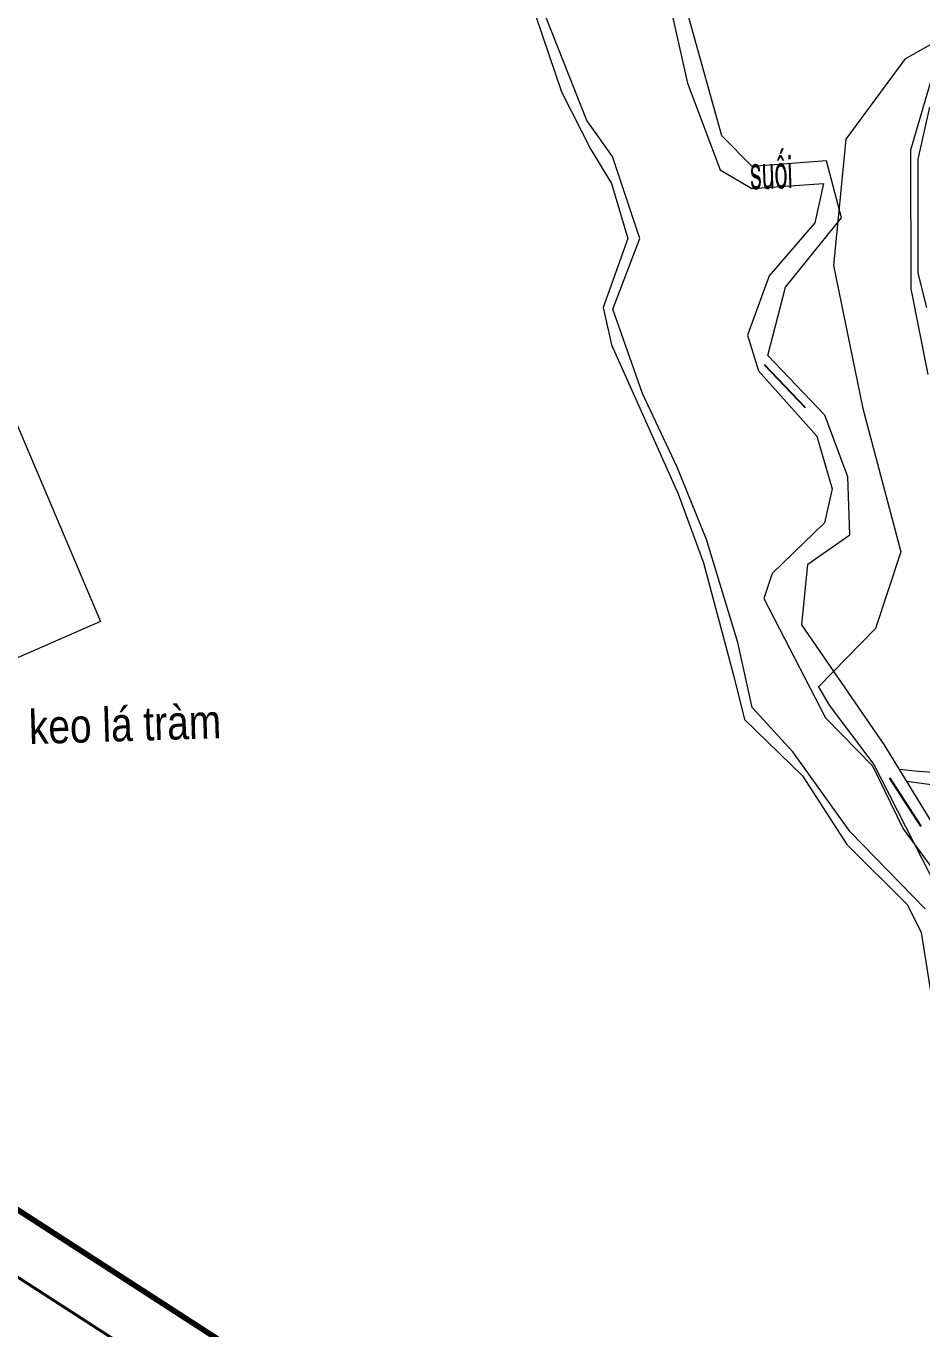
# Model space of a CAD drawing. Header units: metres. Extents: x 0 to 551036, y 0 to 1845929.
# Drawn here: x 545976.1 to 546134.5, y 1842930 to 1843160.4 of the extents above; entities that cross this region are included whole.
import ezdxf

# ---------------------------------------------------------------- set-up
doc = ezdxf.new("R2010")
doc.units = ezdxf.units.M
doc.header["$MEASUREMENT"] = 0
doc.linetypes.add('BD HH1 KEM TMB$0$DASHDOT2', pattern=[0.5, 0.25, -0.125, 0, -0.125])
for name, color, linetype, lineweight in [('BD HH1 KEM TMB$0$ao_ho_song_suoi', 7, 'Continuous', 0), ('BD HH1 KEM TMB$0$duongdat', 7, 'Continuous', 0), ('BD HH1 KEM TMB$0$ghichuthuyetminh', 7, 'Continuous', 0), ('BD HH1 KEM TMB$0$Ranh', 7, 'Continuous', 0), ('Level 10', 7, 'Continuous', 0), ('Level 15', 7, 'Continuous', 0), ('Ranh', 7, 'Continuous', 0)]:
    doc.layers.add(name, color=color, linetype=linetype, lineweight=lineweight)
doc.styles.add('BD HH1 KEM TMB$0$ghichuduongdien', font='', dxfattribs={"height": 6})
doc.styles.add('BD HH1 KEM TMB$0$Standard', font='txt.shx')
doc.styles.get("Standard").update_dxf_attribs({"font": '', "height": 4})
doc.styles.get('BD HH1 KEM TMB$0$ghichuduongdien').set_extended_font_data('.VnArial Narrow')
doc.styles.get('Standard').set_extended_font_data('.VnArial')
doc.linetypes.add('FENCELINE1', pattern='A,6.35,-2.54,[133,ltypeshp.shx,S=2.54,R=0,X=-2.54,Y=0],-2.54,25.4', length=36.83)
doc.dimstyles.get("Standard").update_dxf_attribs({"dimtxt": 0.18, "dimasz": 0.18, "dimexe": 0.18, "dimexo": 0.0625, "dimgap": 0.09, "dimtad": 0, "dimtih": 1, "dimtoh": 1, "dimdec": 4, "dimzin": 0, "dimdsep": 46, "dimtxsty": 'Standard', "dimcen": 0.09, "dimadec": 0, "dimazin": 0, "dimtfac": 1, "dimtdec": 4, "dimtofl": 0, "dimtmove": 0, "dimatfit": 3, "dimfxl": 1, "dimtolj": 1, "dimtzin": 0, "dimarcsym": 0})

msp = doc.modelspace()

# ---------------------------------------------------------------- linework, layer by layer
at = {"layer": 'BD HH1 KEM TMB$0$ao_ho_song_suoi', "flags": 128}
for points in [[(546139.39386, 1843014.39093), (546127.79466, 1843033.33436), (546113.25972, 1843054.49852), (546114.30221, 1843065.24192), (546121.75541, 1843070.42542), (546121.37196, 1843080.69563), (546117.30985, 1843091.5842), (546107.22047, 1843102.1394), (546110.33595, 1843114.20017), (546120.23361, 1843126.48678), (546117.58545, 1843136.5688), (546104.48842, 1843135.53102), (546099.10822, 1843140.9995), (546089.13032, 1843176.73799)], [(546088.35979, 1843171.07348), (546093.045, 1843150.29109), (546098.79667, 1843134.96105), (546104.41653, 1843131.65953), (546117.04623, 1843132.51986), (546115.51245, 1843125.6157), (546107.44814, 1843116.2327), (546103.61369, 1843105.73128), (546105.60281, 1843099.42397), (546115.90788, 1843087.86327), (546118.62794, 1843078.55017), (546117.23795, 1843072.51172), (546107.97537, 1843063.59653), (546106.52547, 1843059.12818), (546117.42968, 1843038.05543), (546125.75761, 1843029.53277), (546131.18575, 1843018.41299), (546147.31438, 1842996.44226)]]:
    msp.add_lwpolyline(points, dxfattribs=at)
at = {"layer": 'BD HH1 KEM TMB$0$duongdat', "flags": 128}
for points in [[(546062.78883, 1843172.28869), (546070.73332, 1843148.78551), (546075.94577, 1843138.59058), (546079.62444, 1843132.5575), (546082.4883, 1843122.83575), (546078.10265, 1843110.64593), (546079.62444, 1843103.99986), (546091.37941, 1843077.64145), (546095.83696, 1843065.46775), (546101.24113, 1843045.33061), (546103.13439, 1843037.75432), (546113.36756, 1843027.77985), (546121.19222, 1843015.63304), (546131.92867, 1843004.96492), (546134.34916, 1843000.05566), (546138.35137, 1842974.84256)], [(546135.06812, 1843004.29817), (546121.80334, 1843017.87528), (546111.63008, 1843032.05462), (546104.47644, 1843039.90515), (546101.90017, 1843051.35831), (546096.36419, 1843069.6081), (546091.21166, 1843082.35176), (546085.08853, 1843095.43418), (546079.80418, 1843110.30179), (546084.62121, 1843122.79811), (546079.78022, 1843137.30546), (546075.25078, 1843143.68266), (546064.95769, 1843169.71308)], [(546136.64983, 1843152.73766), (546132.44392, 1843138.44002), (546132.51582, 1843113.91519), (546135.51148, 1843098.79486)], [(546135.36769, 1843110.62979), (546133.83391, 1843116.67362), (546133.83391, 1843136.85916), (546135.87096, 1843146.02169)], [(546139.26205, 1843028.18313), (546133.78598, 1843028.55952), (546130.50825, 1843028.90261)], [(546131.75978, 1843026.85866), (546136.57794, 1843026.20436)]]:
    msp.add_lwpolyline(points, dxfattribs=at)
at = {"layer": 'BD HH1 KEM TMB$0$Ranh', "color": 3, "linetype": 'BD HH1 KEM TMB$0$DASHDOT2', "ltscale": 6, "const_width": 0.5}
msp.add_lwpolyline([(547242.57197, 1841928.07708), (546883.41754, 1842351.55456), (545598.30852, 1843182.44517)], dxfattribs=at)
at = {"layer": 'Level 10', "color": 5, "linetype": 'Continuous', "lineweight": 0, "flags": 128}
for points in [[(546163.72, 1843171.05), (546153.79, 1843167.2), (546131.47, 1843154.54), (546121.05, 1843140.4), (546118.82, 1843118.06), (546124.03, 1843092.75), (546130.73, 1843067.43), (546126.27, 1843053.82), (546116.2, 1843043.55), (546118.1, 1843040.3), (546125.98, 1843029.79), (546138.6, 1843005.08), (546151.56, 1843022.02), (546172.4, 1843036.17), (546192.49, 1843048.82), (546219.17, 1843061.43)], [(545958.43, 1843127.64), (545989.24, 1843055.08), (545900.6, 1843016.27)]]:
    msp.add_lwpolyline(points, dxfattribs=at)
at = {"layer": 'Ranh', "linetype": 'FENCELINE1', "lineweight": 13, "const_width": 1}
msp.add_lwpolyline([(545039.78842, 1844094.35008), (545124.08835, 1843654.25007), (545296.08835, 1843665.35004), (545306.4884, 1843960.65004), (545709.48834, 1843646.54997), (545656.48829, 1843320.54998), (546108.28829, 1843335.54991), (547778.80819, 1842689.00963), (548193.07811, 1842207.30956), (548585.07806, 1841934.3695), (548381.70799, 1841468.51953), (548541.08792, 1841050.34951), (548101.40786, 1840712.89958), (547608.7779, 1840958.86966), (547251.34806, 1841933.18972), (546890.08813, 1842359.14978), (545600.78827, 1843192.74999), (545260.58826, 1843158.05004), (544710.1383, 1843401.59013), (544568.32841, 1844020.54016), (545039.78842, 1844094.35008)], dxfattribs=at)

# ---------------------------------------------------------------- texts
at = {"layer": 'BD HH1 KEM TMB$0$ghichuthuyetminh', "linetype": 'ByBlock', "style": 'BD HH1 KEM TMB$0$ghichuduongdien', "width": 0.6}
msp.add_text('suèi', height=6, rotation=1.8202087, dxfattribs=at).set_placement((546104.15399, 1843131.52145))
at = {"layer": 'BD HH1 KEM TMB$0$ghichuthuyetminh', "linetype": 'ByBlock', "style": 'BD HH1 KEM TMB$0$ghichuduongdien'}
msp.add_text('keo l¸ trµm', height=6, rotation=1.8202087, dxfattribs=at).set_placement((545976.6916, 1843033.38502))

# ---------------------------------------------------------------- leaders
at = {"layer": 'Level 15'}
for points in [[(546113.86424, 1843092.85425), (546106.64824, 1843100.505)], [(546134.35798, 1843018.81391), (546128.82701, 1843027.37482)]]:
    msp.add_leader(points, dimstyle='Standard', override={"dimtxsty": 'BD HH1 KEM TMB$0$Standard'}, dxfattribs=at)

doc.saveas('drawing.dxf')
